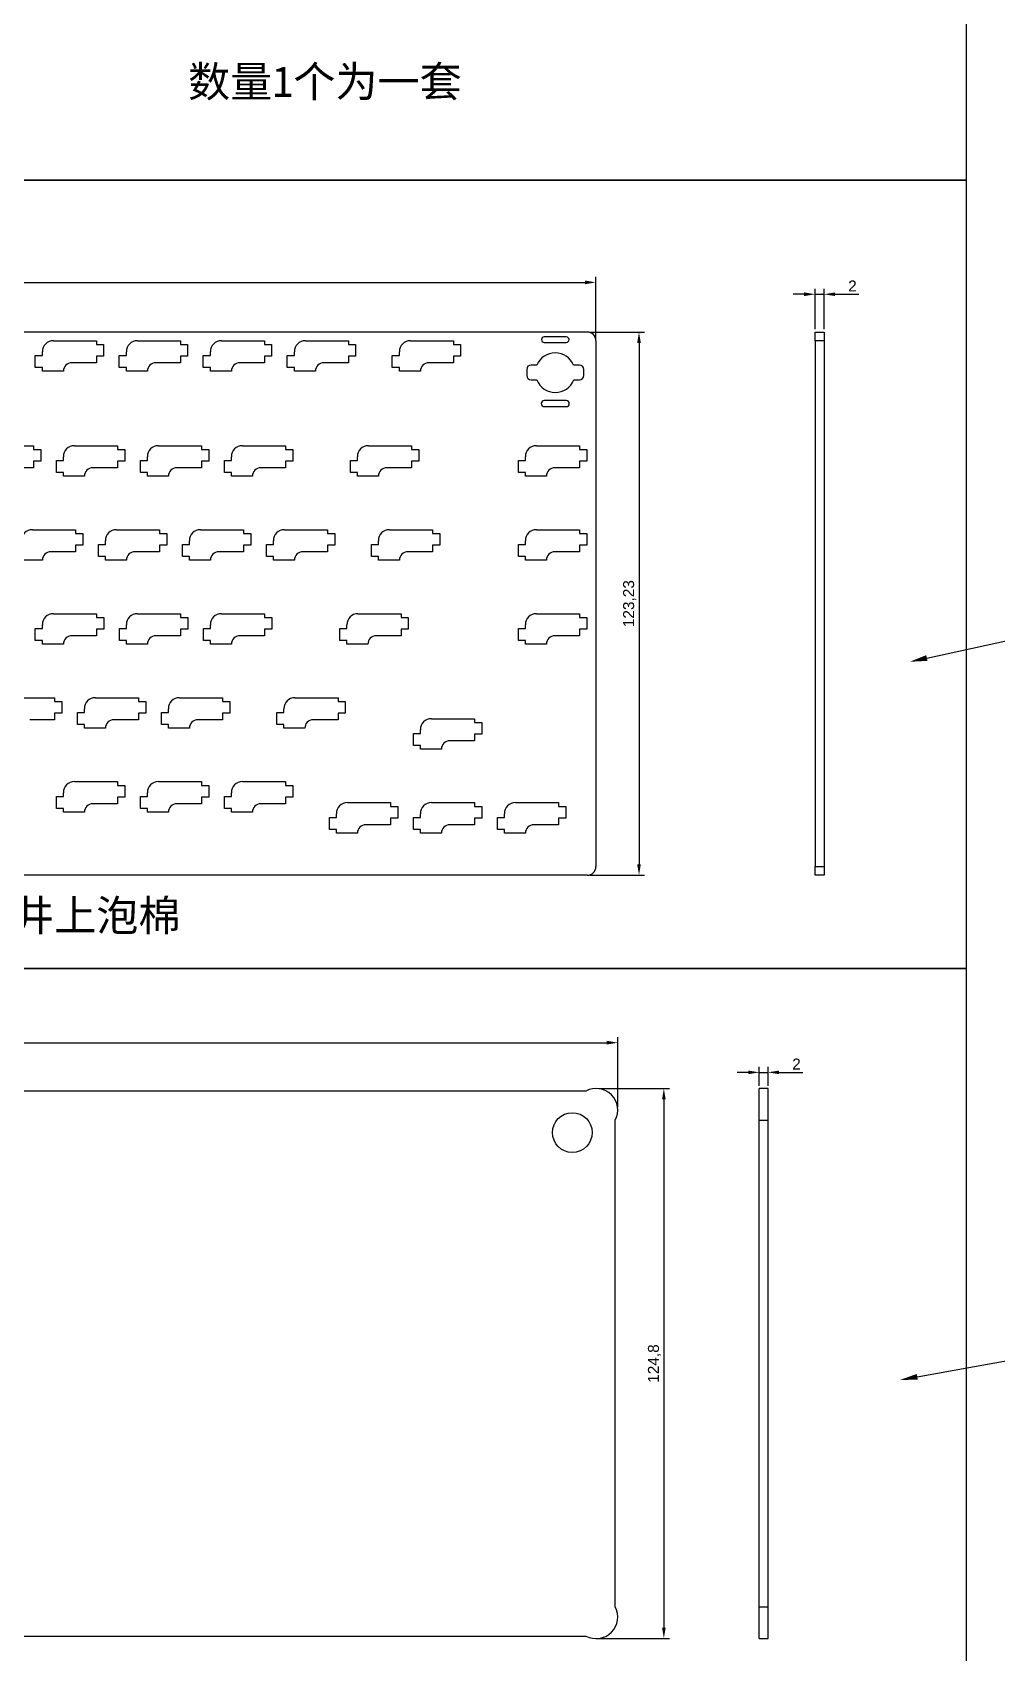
# Model space of a CAD drawing. Header units: millimetres. Extents: x 2210 to 4733, y 577 to 1929.
# Drawn here: x 4228.8 to 4447.4, y 1211.6 to 1579.1 of the extents above; entities that cross this region are included whole.
import ezdxf
from ezdxf import colors
from ezdxf.entities.mleader import LeaderData, LeaderLine
from ezdxf.math import Vec2, Vec3

# ---------------------------------------------------------------- set-up
doc = ezdxf.new("R2010")
doc.units = ezdxf.units.MM
doc.styles.get("Standard").update_dxf_attribs({"font": 'arial.ttf'})
doc.dimstyles.new('ISO-25', dxfattribs={"dimtxt": 2.5, "dimasz": 2.5, "dimexe": 1.25, "dimexo": 0.625, "dimtad": 1, "dimtxsty": 'Standard', "dimcen": 2.5, "dimadec": 0, "dimazin": 0, "dimtfac": 1, "dimtmove": 0, "dimatfit": 3, "dimfxl": 1, "dimarcsym": 0})

# ---------------------------------------------------------------- blocks, each defined once
blk = doc.blocks.new('*D41')
at = {"color": 0, "lineweight": -2, "transparency": 16777216}
for p, q in [((4042.86, 1509.74), (4042.86, 1523.62)), ((4045.36, 1522.37), (4354.08, 1522.37)), ((4356.58, 1509.74), (4356.58, 1523.62))]:
    blk.add_line(p, q, dxfattribs=at)
at = {"color": 0, "transparency": 16777216}
for points in [[(4045.36, 1522.79), (4045.36, 1521.95), (4042.86, 1522.37)], [(4354.08, 1522.79), (4354.08, 1521.95), (4356.58, 1522.37)]]:
    blk.add_solid(points, dxfattribs=at)
at = {"layer": 'Defpoints', "color": 0, "transparency": 16777216}
for p in [(4356.58, 1522.37), (4042.86, 1509.12), (4356.58, 1509.12)]:
    blk.add_point(p, dxfattribs=at)
at = {"color": 0, "transparency": 16777216, "insert": (4199.72, 1524.5), "char_height": 2.5, "attachment_point": 5}
blk.add_mtext('313,73', dxfattribs=at)
blk = doc.blocks.new('*D30')
at = {"color": 0, "lineweight": -2, "transparency": 16777216}
for p, q in [((4355.21, 1511.12), (4367.6, 1511.12)), ((4366.35, 1508.62), (4366.35, 1390.39)), ((4355.21, 1387.89), (4367.6, 1387.89))]:
    blk.add_line(p, q, dxfattribs=at)
at = {"color": 0, "transparency": 16777216}
for points in [[(4365.93, 1508.62), (4366.76, 1508.62), (4366.35, 1511.12)], [(4365.93, 1390.39), (4366.76, 1390.39), (4366.35, 1387.89)]]:
    blk.add_solid(points, dxfattribs=at)
at = {"layer": 'Defpoints', "color": 0, "transparency": 16777216}
for p in [(4354.58, 1511.12), (4354.58, 1387.89), (4366.35, 1387.89)]:
    blk.add_point(p, dxfattribs=at)
at = {"color": 0, "transparency": 16777216, "insert": (4364.22, 1449.5), "char_height": 2.5, "attachment_point": 5, "rotation": 90}
blk.add_mtext('123,23', dxfattribs=at)
blk = doc.blocks.new('*D42')
at = {"color": 0, "lineweight": -2, "transparency": 16777216}
for p, q in [((4403.8, 1519.68), (4401.3, 1519.68)), ((4406.3, 1511.74), (4406.3, 1520.93)), ((4406.3, 1519.68), (4408.3, 1519.68)), ((4408.3, 1511.74), (4408.3, 1520.93)), ((4410.8, 1519.68), (4416.21, 1519.68))]:
    blk.add_line(p, q, dxfattribs=at)
at = {"color": 0, "transparency": 16777216}
for points in [[(4403.8, 1520.1), (4403.8, 1519.27), (4406.3, 1519.68)], [(4410.8, 1520.1), (4410.8, 1519.27), (4408.3, 1519.68)]]:
    blk.add_solid(points, dxfattribs=at)
at = {"layer": 'Defpoints', "color": 0, "transparency": 16777216}
for p in [(4408.3, 1519.68), (4406.3, 1511.12), (4408.3, 1511.12)]:
    blk.add_point(p, dxfattribs=at)
at = {"color": 0, "transparency": 16777216, "insert": (4414.75, 1521.56), "char_height": 2.5, "attachment_point": 5}
blk.add_mtext('2', dxfattribs=at)
blk = doc.blocks.new('*D43')
at = {"color": 0, "lineweight": -2, "transparency": 16777216}
for p, q in [((4391.11, 1343.18), (4388.61, 1343.18)), ((4393.61, 1340.15), (4393.61, 1344.43)), ((4393.61, 1343.18), (4395.61, 1343.18)), ((4395.61, 1340.15), (4395.61, 1344.43)), ((4398.11, 1343.18), (4403.51, 1343.18))]:
    blk.add_line(p, q, dxfattribs=at)
at = {"color": 0, "transparency": 16777216}
for points in [[(4391.11, 1343.59), (4391.11, 1342.76), (4393.61, 1343.18)], [(4398.11, 1343.59), (4398.11, 1342.76), (4395.61, 1343.18)]]:
    blk.add_solid(points, dxfattribs=at)
at = {"layer": 'Defpoints', "color": 0, "transparency": 16777216}
for p in [(4395.61, 1343.18), (4393.61, 1339.52), (4395.61, 1339.52)]:
    blk.add_point(p, dxfattribs=at)
at = {"color": 0, "transparency": 16777216, "insert": (4402.06, 1345.06), "char_height": 2.5, "attachment_point": 5}
blk.add_mtext('2', dxfattribs=at)
blk = doc.blocks.new('*D44')
at = {"color": 0, "lineweight": -2, "transparency": 16777216}
for p, q in [((4045.88, 1333.71), (4045.88, 1351.16)), ((4048.38, 1349.91), (4359.04, 1349.91)), ((4361.54, 1335.25), (4361.54, 1351.16))]:
    blk.add_line(p, q, dxfattribs=at)
at = {"color": 0, "transparency": 16777216}
for points in [[(4048.38, 1350.33), (4048.38, 1349.49), (4045.88, 1349.91)], [(4359.04, 1350.33), (4359.04, 1349.49), (4361.54, 1349.91)]]:
    blk.add_solid(points, dxfattribs=at)
at = {"layer": 'Defpoints', "color": 0, "transparency": 16777216}
for p in [(4361.54, 1349.91), (4361.54, 1334.63), (4045.88, 1333.09)]:
    blk.add_point(p, dxfattribs=at)
at = {"color": 0, "transparency": 16777216, "insert": (4203.71, 1352.04), "char_height": 2.5, "attachment_point": 5}
blk.add_mtext('315,66', dxfattribs=at)
blk = doc.blocks.new('*D31')
at = {"color": 0, "lineweight": -2, "transparency": 16777216}
for p, q in [((4357.27, 1339.52), (4373.23, 1339.52)), ((4371.98, 1337.02), (4371.98, 1217.23)), ((4357.27, 1214.73), (4373.23, 1214.73))]:
    blk.add_line(p, q, dxfattribs=at)
at = {"color": 0, "transparency": 16777216}
for points in [[(4371.57, 1337.02), (4372.4, 1337.02), (4371.98, 1339.52)], [(4371.57, 1217.23), (4372.4, 1217.23), (4371.98, 1214.73)]]:
    blk.add_solid(points, dxfattribs=at)
at = {"layer": 'Defpoints', "color": 0, "transparency": 16777216}
for p in [(4356.64, 1339.52), (4356.64, 1214.73), (4371.98, 1214.73)]:
    blk.add_point(p, dxfattribs=at)
at = {"color": 0, "transparency": 16777216, "insert": (4369.85, 1277.12), "char_height": 2.5, "attachment_point": 5, "rotation": 90}
blk.add_mtext('124,8', dxfattribs=at)

msp = doc.modelspace()

# ---------------------------------------------------------------- linework, layer by layer
at = {"color": 7, "linetype": 'Continuous', "lineweight": 25}
for p, q in [((4354.582, 1511.115), (4044.857, 1511.115)), ((4406.3, 1511.115), (4408.3, 1511.115)), ((4406.3, 1509.115), (4406.3, 1511.115)), ((4408.3, 1511.115), (4408.3, 1509.115)), ((4233.539, 1509.131), (4243.339, 1509.131)), ((4243.339, 1509.131), (4243.339, 1508.296)), ((4243.339, 1508.296), (4244.939, 1508.296)), ((4244.939, 1508.296), (4244.939, 1505.616)), ((4252.589, 1509.131), (4262.389, 1509.131)), ((4262.389, 1509.131), (4262.389, 1508.296)), ((4262.389, 1508.296), (4263.989, 1508.296)), ((4263.989, 1508.296), (4263.989, 1505.616)), ((4271.639, 1509.131), (4281.439, 1509.131)), ((4281.439, 1509.131), (4281.439, 1508.296)), ((4281.439, 1508.296), (4283.039, 1508.296)), ((4283.039, 1508.296), (4283.039, 1505.616)), ((4290.689, 1509.131), (4300.489, 1509.131)), ((4300.489, 1509.131), (4300.489, 1508.296)), ((4300.489, 1508.296), (4302.089, 1508.296)), ((4302.089, 1508.296), (4302.089, 1505.616)), ((4314.499, 1509.131), (4324.299, 1509.131)), ((4324.299, 1509.131), (4324.299, 1508.296)), ((4324.299, 1508.296), (4325.899, 1508.296)), ((4325.899, 1508.296), (4325.899, 1505.616)), ((4349.857, 1510.015), (4344.857, 1510.015)), ((4344.857, 1508.766), (4349.857, 1508.766)), ((4356.582, 1509.115), (4356.582, 1389.89)), ((4408.3, 1509.115), (4406.3, 1509.115)), ((4406.3, 1509.115), (4406.3, 1389.89)), ((4408.3, 1509.115), (4408.3, 1389.89)), ((4229.439, 1505.756), (4231.039, 1505.756)), ((4229.439, 1503.076), (4229.439, 1505.756)), ((4231.039, 1505.756), (4231.039, 1506.631)), ((4243.339, 1504.131), (4237.689, 1504.131)), ((4243.339, 1505.616), (4243.339, 1504.131)), ((4244.939, 1505.616), (4243.339, 1505.616)), ((4248.489, 1505.756), (4250.089, 1505.756)), ((4248.489, 1503.076), (4248.489, 1505.756)), ((4250.089, 1505.756), (4250.089, 1506.631)), ((4262.389, 1504.131), (4256.739, 1504.131)), ((4262.389, 1505.616), (4262.389, 1504.131)), ((4263.989, 1505.616), (4262.389, 1505.616)), ((4267.539, 1505.756), (4269.139, 1505.756)), ((4267.539, 1503.076), (4267.539, 1505.756)), ((4269.139, 1505.756), (4269.139, 1506.631)), ((4281.439, 1504.131), (4275.789, 1504.131)), ((4281.439, 1505.616), (4281.439, 1504.131)), ((4283.039, 1505.616), (4281.439, 1505.616)), ((4286.589, 1505.756), (4288.189, 1505.756)), ((4286.589, 1503.076), (4286.589, 1505.756)), ((4288.189, 1505.756), (4288.189, 1506.631)), ((4300.489, 1504.131), (4294.839, 1504.131)), ((4300.489, 1505.616), (4300.489, 1504.131)), ((4302.089, 1505.616), (4300.489, 1505.616)), ((4310.399, 1505.756), (4311.999, 1505.756)), ((4310.399, 1503.076), (4310.399, 1505.756)), ((4311.999, 1505.756), (4311.999, 1506.631)), ((4324.299, 1504.131), (4318.649, 1504.131)), ((4324.299, 1505.616), (4324.299, 1504.131)), ((4325.899, 1505.616), (4324.299, 1505.616)), ((4231.039, 1503.076), (4229.439, 1503.076)), ((4231.039, 1502.241), (4231.039, 1503.076)), ((4235.799, 1502.241), (4231.039, 1502.241)), ((4250.089, 1503.076), (4248.489, 1503.076)), ((4250.089, 1502.241), (4250.089, 1503.076)), ((4254.849, 1502.241), (4250.089, 1502.241)), ((4269.139, 1503.076), (4267.539, 1503.076)), ((4269.139, 1502.241), (4269.139, 1503.076)), ((4273.899, 1502.241), (4269.139, 1502.241)), ((4288.189, 1503.076), (4286.589, 1503.076)), ((4288.189, 1502.241), (4288.189, 1503.076)), ((4292.949, 1502.241), (4288.189, 1502.241)), ((4311.999, 1503.076), (4310.399, 1503.076)), ((4311.999, 1502.241), (4311.999, 1503.076)), ((4316.759, 1502.241), (4311.999, 1502.241)), ((4349.857, 1495.576), (4344.857, 1495.576)), ((4344.857, 1494.205), (4349.857, 1494.205)), ((4219.259, 1485.318), (4229.059, 1485.318)), ((4229.059, 1485.318), (4229.059, 1484.483)), ((4238.309, 1485.318), (4248.109, 1485.318)), ((4248.109, 1485.318), (4248.109, 1484.483)), ((4257.359, 1485.318), (4267.159, 1485.318)), ((4267.159, 1485.318), (4267.159, 1484.483)), ((4276.409, 1485.318), (4286.209, 1485.318)), ((4286.209, 1485.318), (4286.209, 1484.483)), ((4304.984, 1485.318), (4314.784, 1485.318)), ((4314.784, 1485.318), (4314.784, 1484.483)), ((4343.084, 1485.318), (4352.884, 1485.318)), ((4352.884, 1485.318), (4352.884, 1484.483)), ((4229.059, 1484.483), (4230.659, 1484.483)), ((4229.059, 1481.803), (4229.059, 1480.318)), ((4230.659, 1481.803), (4229.059, 1481.803)), ((4230.659, 1484.483), (4230.659, 1481.803)), ((4234.209, 1481.943), (4235.809, 1481.943)), ((4234.209, 1479.263), (4234.209, 1481.943)), ((4235.809, 1481.943), (4235.809, 1482.818)), ((4248.109, 1484.483), (4249.709, 1484.483)), ((4248.109, 1481.803), (4248.109, 1480.318)), ((4249.709, 1481.803), (4248.109, 1481.803)), ((4249.709, 1484.483), (4249.709, 1481.803)), ((4253.259, 1481.943), (4254.859, 1481.943)), ((4253.259, 1479.263), (4253.259, 1481.943)), ((4254.859, 1481.943), (4254.859, 1482.818)), ((4267.159, 1484.483), (4268.759, 1484.483)), ((4267.159, 1481.803), (4267.159, 1480.318)), ((4268.759, 1481.803), (4267.159, 1481.803)), ((4268.759, 1484.483), (4268.759, 1481.803)), ((4272.309, 1481.943), (4273.909, 1481.943)), ((4272.309, 1479.263), (4272.309, 1481.943)), ((4273.909, 1481.943), (4273.909, 1482.818)), ((4286.209, 1484.483), (4287.809, 1484.483)), ((4286.209, 1481.803), (4286.209, 1480.318)), ((4287.809, 1481.803), (4286.209, 1481.803)), ((4287.809, 1484.483), (4287.809, 1481.803)), ((4300.884, 1481.943), (4302.484, 1481.943)), ((4300.884, 1479.263), (4300.884, 1481.943)), ((4302.484, 1481.943), (4302.484, 1482.818)), ((4314.784, 1484.483), (4316.384, 1484.483)), ((4314.784, 1481.803), (4314.784, 1480.318)), ((4316.384, 1481.803), (4314.784, 1481.803)), ((4316.384, 1484.483), (4316.384, 1481.803)), ((4338.984, 1481.943), (4340.584, 1481.943)), ((4338.984, 1479.263), (4338.984, 1481.943)), ((4340.584, 1481.943), (4340.584, 1482.818)), ((4352.884, 1484.483), (4354.484, 1484.483)), ((4352.884, 1481.803), (4352.884, 1480.318)), ((4354.484, 1481.803), (4352.884, 1481.803)), ((4354.484, 1484.483), (4354.484, 1481.803)), ((4229.059, 1480.318), (4223.409, 1480.318)), ((4235.809, 1479.263), (4234.209, 1479.263)), ((4235.809, 1478.428), (4235.809, 1479.263)), ((4240.569, 1478.428), (4235.809, 1478.428)), ((4248.109, 1480.318), (4242.459, 1480.318)), ((4254.859, 1479.263), (4253.259, 1479.263)), ((4254.859, 1478.428), (4254.859, 1479.263)), ((4259.619, 1478.428), (4254.859, 1478.428)), ((4267.159, 1480.318), (4261.509, 1480.318)), ((4273.909, 1479.263), (4272.309, 1479.263)), ((4273.909, 1478.428), (4273.909, 1479.263)), ((4278.669, 1478.428), (4273.909, 1478.428)), ((4286.209, 1480.318), (4280.559, 1480.318)), ((4302.484, 1479.263), (4300.884, 1479.263)), ((4302.484, 1478.428), (4302.484, 1479.263)), ((4307.244, 1478.428), (4302.484, 1478.428)), ((4314.784, 1480.318), (4309.134, 1480.318)), ((4340.584, 1479.263), (4338.984, 1479.263)), ((4340.584, 1478.428), (4340.584, 1479.263)), ((4345.344, 1478.428), (4340.584, 1478.428)), ((4352.884, 1480.318), (4347.234, 1480.318)), ((4228.784, 1466.268), (4238.584, 1466.268)), ((4238.584, 1466.268), (4238.584, 1465.433)), ((4238.584, 1465.433), (4240.184, 1465.433)), ((4240.184, 1465.433), (4240.184, 1462.753)), ((4243.734, 1462.893), (4245.334, 1462.893)), ((4243.734, 1460.213), (4243.734, 1462.893)), ((4245.334, 1462.893), (4245.334, 1463.768)), ((4247.834, 1466.268), (4257.634, 1466.268)), ((4257.634, 1466.268), (4257.634, 1465.433)), ((4257.634, 1465.433), (4259.234, 1465.433)), ((4259.234, 1465.433), (4259.234, 1462.753)), ((4262.784, 1462.893), (4264.384, 1462.893)), ((4262.784, 1460.213), (4262.784, 1462.893)), ((4264.384, 1462.893), (4264.384, 1463.768)), ((4266.884, 1466.268), (4276.684, 1466.268)), ((4276.684, 1466.268), (4276.684, 1465.433)), ((4276.684, 1465.433), (4278.284, 1465.433)), ((4278.284, 1465.433), (4278.284, 1462.753)), ((4281.834, 1462.893), (4283.434, 1462.893)), ((4281.834, 1460.213), (4281.834, 1462.893)), ((4283.434, 1462.893), (4283.434, 1463.768)), ((4285.934, 1466.268), (4295.734, 1466.268)), ((4295.734, 1466.268), (4295.734, 1465.433)), ((4295.734, 1465.433), (4297.334, 1465.433)), ((4297.334, 1465.433), (4297.334, 1462.753)), ((4305.646, 1462.893), (4307.246, 1462.893)), ((4305.646, 1460.213), (4305.646, 1462.893)), ((4307.246, 1462.893), (4307.246, 1463.768)), ((4309.746, 1466.268), (4319.546, 1466.268)), ((4319.546, 1466.268), (4319.546, 1465.433)), ((4319.546, 1465.433), (4321.146, 1465.433)), ((4321.146, 1465.433), (4321.146, 1462.753)), ((4338.984, 1462.893), (4340.584, 1462.893)), ((4338.984, 1460.213), (4338.984, 1462.893)), ((4340.584, 1462.893), (4340.584, 1463.768)), ((4343.084, 1466.268), (4352.884, 1466.268)), ((4352.884, 1466.268), (4352.884, 1465.433)), ((4352.884, 1465.433), (4354.484, 1465.433)), ((4354.484, 1465.433), (4354.484, 1462.753)), ((4231.044, 1459.378), (4226.284, 1459.378)), ((4238.584, 1461.268), (4232.934, 1461.268)), ((4238.584, 1462.753), (4238.584, 1461.268)), ((4240.184, 1462.753), (4238.584, 1462.753)), ((4245.334, 1460.213), (4243.734, 1460.213)), ((4245.334, 1459.378), (4245.334, 1460.213)), ((4250.094, 1459.378), (4245.334, 1459.378)), ((4257.634, 1461.268), (4251.984, 1461.268)), ((4257.634, 1462.753), (4257.634, 1461.268)), ((4259.234, 1462.753), (4257.634, 1462.753)), ((4264.384, 1460.213), (4262.784, 1460.213)), ((4264.384, 1459.378), (4264.384, 1460.213)), ((4269.144, 1459.378), (4264.384, 1459.378)), ((4276.684, 1461.268), (4271.034, 1461.268)), ((4276.684, 1462.753), (4276.684, 1461.268)), ((4278.284, 1462.753), (4276.684, 1462.753)), ((4283.434, 1460.213), (4281.834, 1460.213)), ((4283.434, 1459.378), (4283.434, 1460.213)), ((4288.194, 1459.378), (4283.434, 1459.378)), ((4295.734, 1461.268), (4290.084, 1461.268)), ((4295.734, 1462.753), (4295.734, 1461.268)), ((4297.334, 1462.753), (4295.734, 1462.753)), ((4307.246, 1460.213), (4305.646, 1460.213)), ((4307.246, 1459.378), (4307.246, 1460.213)), ((4312.007, 1459.378), (4307.246, 1459.378)), ((4319.546, 1461.268), (4313.897, 1461.268)), ((4319.546, 1462.753), (4319.546, 1461.268)), ((4321.146, 1462.753), (4319.546, 1462.753)), ((4340.584, 1460.213), (4338.984, 1460.213)), ((4340.584, 1459.378), (4340.584, 1460.213)), ((4345.344, 1459.378), (4340.584, 1459.378)), ((4352.884, 1461.268), (4347.234, 1461.268)), ((4352.884, 1462.753), (4352.884, 1461.268)), ((4354.484, 1462.753), (4352.884, 1462.753)), ((4231.046, 1443.843), (4231.046, 1444.718)), ((4233.546, 1447.218), (4243.346, 1447.218)), ((4243.346, 1447.218), (4243.346, 1446.383)), ((4243.346, 1446.383), (4244.946, 1446.383)), ((4244.946, 1446.383), (4244.946, 1443.703)), ((4250.096, 1443.843), (4250.096, 1444.718)), ((4252.596, 1447.218), (4262.396, 1447.218)), ((4262.396, 1447.218), (4262.396, 1446.383)), ((4262.396, 1446.383), (4263.996, 1446.383)), ((4263.996, 1446.383), (4263.996, 1443.703)), ((4269.146, 1443.843), (4269.146, 1444.718)), ((4271.646, 1447.218), (4281.446, 1447.218)), ((4281.446, 1447.218), (4281.446, 1446.383)), ((4281.446, 1446.383), (4283.046, 1446.383)), ((4283.046, 1446.383), (4283.046, 1443.703)), ((4300.103, 1443.843), (4300.103, 1444.718)), ((4302.603, 1447.218), (4312.403, 1447.218)), ((4312.403, 1447.218), (4312.403, 1446.383)), ((4312.403, 1446.383), (4314.003, 1446.383)), ((4314.003, 1446.383), (4314.003, 1443.703)), ((4340.584, 1443.843), (4340.584, 1444.718)), ((4343.084, 1447.218), (4352.884, 1447.218)), ((4352.884, 1447.218), (4352.884, 1446.383)), ((4352.884, 1446.383), (4354.484, 1446.383)), ((4354.484, 1446.383), (4354.484, 1443.703)), ((4229.446, 1443.843), (4231.046, 1443.843)), ((4229.446, 1441.163), (4229.446, 1443.843)), ((4231.046, 1441.163), (4229.446, 1441.163)), ((4231.046, 1440.328), (4231.046, 1441.163)), ((4243.346, 1442.218), (4237.697, 1442.218)), ((4243.346, 1443.703), (4243.346, 1442.218)), ((4244.946, 1443.703), (4243.346, 1443.703)), ((4248.496, 1443.843), (4250.096, 1443.843)), ((4248.496, 1441.163), (4248.496, 1443.843)), ((4250.096, 1441.163), (4248.496, 1441.163)), ((4250.096, 1440.328), (4250.096, 1441.163)), ((4262.396, 1442.218), (4256.747, 1442.218)), ((4262.396, 1443.703), (4262.396, 1442.218)), ((4263.996, 1443.703), (4262.396, 1443.703)), ((4267.546, 1443.843), (4269.146, 1443.843)), ((4267.546, 1441.163), (4267.546, 1443.843)), ((4269.146, 1441.163), (4267.546, 1441.163)), ((4269.146, 1440.328), (4269.146, 1441.163)), ((4281.446, 1442.218), (4275.797, 1442.218)), ((4281.446, 1443.703), (4281.446, 1442.218)), ((4283.046, 1443.703), (4281.446, 1443.703)), ((4298.503, 1443.843), (4300.103, 1443.843)), ((4298.503, 1441.163), (4298.503, 1443.843)), ((4300.103, 1441.163), (4298.503, 1441.163)), ((4300.103, 1440.328), (4300.103, 1441.163)), ((4312.403, 1442.218), (4306.753, 1442.218)), ((4312.403, 1443.703), (4312.403, 1442.218)), ((4314.003, 1443.703), (4312.403, 1443.703)), ((4338.984, 1443.843), (4340.584, 1443.843)), ((4338.984, 1441.163), (4338.984, 1443.843)), ((4340.584, 1441.163), (4338.984, 1441.163)), ((4340.584, 1440.328), (4340.584, 1441.163)), ((4352.884, 1442.218), (4347.234, 1442.218)), ((4352.884, 1443.703), (4352.884, 1442.218)), ((4354.484, 1443.703), (4352.884, 1443.703)), ((4235.807, 1440.328), (4231.046, 1440.328)), ((4254.857, 1440.328), (4250.096, 1440.328)), ((4273.907, 1440.328), (4269.146, 1440.328)), ((4304.863, 1440.328), (4300.103, 1440.328)), ((4345.344, 1440.328), (4340.584, 1440.328)), ((4224.021, 1428.168), (4233.821, 1428.168)), ((4233.821, 1428.168), (4233.821, 1427.333)), ((4233.821, 1427.333), (4235.421, 1427.333)), ((4235.421, 1427.333), (4235.421, 1424.653)), ((4243.071, 1428.168), (4252.871, 1428.168)), ((4252.871, 1428.168), (4252.871, 1427.333)), ((4252.871, 1427.333), (4254.471, 1427.333)), ((4254.471, 1427.333), (4254.471, 1424.653)), ((4262.121, 1428.168), (4271.921, 1428.168)), ((4271.921, 1428.168), (4271.921, 1427.333)), ((4271.921, 1427.333), (4273.521, 1427.333)), ((4273.521, 1427.333), (4273.521, 1424.653)), ((4288.315, 1428.168), (4298.115, 1428.168)), ((4298.115, 1428.168), (4298.115, 1427.333)), ((4298.115, 1427.333), (4299.715, 1427.333)), ((4299.715, 1427.333), (4299.715, 1424.653)), ((4233.821, 1423.168), (4228.172, 1423.168)), ((4233.821, 1424.653), (4233.821, 1423.168)), ((4235.421, 1424.653), (4233.821, 1424.653)), ((4238.971, 1424.793), (4240.571, 1424.793)), ((4238.971, 1422.113), (4238.971, 1424.793)), ((4240.571, 1424.793), (4240.571, 1425.668)), ((4252.871, 1423.168), (4247.222, 1423.168)), ((4252.871, 1424.653), (4252.871, 1423.168)), ((4254.471, 1424.653), (4252.871, 1424.653)), ((4258.021, 1424.793), (4259.621, 1424.793)), ((4258.021, 1422.113), (4258.021, 1424.793)), ((4259.621, 1424.793), (4259.621, 1425.668)), ((4271.921, 1423.168), (4266.272, 1423.168)), ((4271.921, 1424.653), (4271.921, 1423.168)), ((4273.521, 1424.653), (4271.921, 1424.653)), ((4284.215, 1424.793), (4285.815, 1424.793)), ((4284.215, 1422.113), (4284.215, 1424.793)), ((4285.815, 1424.793), (4285.815, 1425.668)), ((4298.115, 1423.168), (4292.466, 1423.168)), ((4298.115, 1424.653), (4298.115, 1423.168)), ((4299.715, 1424.653), (4298.115, 1424.653)), ((4319.271, 1423.406), (4329.071, 1423.406)), ((4329.071, 1423.406), (4329.071, 1422.571)), ((4329.071, 1422.571), (4330.671, 1422.571)), ((4330.671, 1422.571), (4330.671, 1419.891)), ((4240.571, 1422.113), (4238.971, 1422.113)), ((4240.571, 1421.278), (4240.571, 1422.113)), ((4245.332, 1421.278), (4240.571, 1421.278)), ((4259.621, 1422.113), (4258.021, 1422.113)), ((4259.621, 1421.278), (4259.621, 1422.113)), ((4264.382, 1421.278), (4259.621, 1421.278)), ((4285.815, 1422.113), (4284.215, 1422.113)), ((4285.815, 1421.278), (4285.815, 1422.113)), ((4290.576, 1421.278), (4285.815, 1421.278)), ((4315.171, 1420.031), (4316.771, 1420.031)), ((4315.171, 1417.351), (4315.171, 1420.031)), ((4316.771, 1420.031), (4316.771, 1420.906)), ((4329.071, 1419.891), (4329.071, 1418.406)), ((4330.671, 1419.891), (4329.071, 1419.891)), ((4316.771, 1417.351), (4315.171, 1417.351)), ((4316.771, 1416.516), (4316.771, 1417.351)), ((4321.532, 1416.516), (4316.771, 1416.516)), ((4329.071, 1418.406), (4323.422, 1418.406)), ((4238.309, 1409.118), (4248.109, 1409.118)), ((4248.109, 1409.118), (4248.109, 1408.283)), ((4248.109, 1408.283), (4249.709, 1408.283)), ((4249.709, 1408.283), (4249.709, 1405.603)), ((4257.359, 1409.118), (4267.159, 1409.118)), ((4267.159, 1409.118), (4267.159, 1408.283)), ((4267.159, 1408.283), (4268.759, 1408.283)), ((4268.759, 1408.283), (4268.759, 1405.603)), ((4276.409, 1409.118), (4286.209, 1409.118)), ((4286.209, 1409.118), (4286.209, 1408.283)), ((4286.209, 1408.283), (4287.809, 1408.283)), ((4287.809, 1408.283), (4287.809, 1405.603)), ((4234.209, 1405.743), (4235.809, 1405.743)), ((4234.209, 1403.063), (4234.209, 1405.743)), ((4235.809, 1405.743), (4235.809, 1406.618)), ((4248.109, 1404.118), (4242.459, 1404.118)), ((4248.109, 1405.603), (4248.109, 1404.118)), ((4249.709, 1405.603), (4248.109, 1405.603)), ((4253.259, 1405.743), (4254.859, 1405.743)), ((4253.259, 1403.063), (4253.259, 1405.743)), ((4254.859, 1405.743), (4254.859, 1406.618)), ((4267.159, 1404.118), (4261.509, 1404.118)), ((4267.159, 1405.603), (4267.159, 1404.118)), ((4268.759, 1405.603), (4267.159, 1405.603)), ((4272.309, 1405.743), (4273.909, 1405.743)), ((4272.309, 1403.063), (4272.309, 1405.743)), ((4273.909, 1405.743), (4273.909, 1406.618)), ((4286.209, 1404.118), (4280.559, 1404.118)), ((4286.209, 1405.603), (4286.209, 1404.118)), ((4287.809, 1405.603), (4286.209, 1405.603)), ((4300.221, 1404.356), (4310.021, 1404.356)), ((4310.021, 1404.356), (4310.021, 1403.521)), ((4319.271, 1404.356), (4329.071, 1404.356)), ((4329.071, 1404.356), (4329.071, 1403.521)), ((4338.321, 1404.356), (4348.121, 1404.356)), ((4348.121, 1404.356), (4348.121, 1403.521)), ((4235.809, 1403.063), (4234.209, 1403.063)), ((4235.809, 1402.228), (4235.809, 1403.063)), ((4240.569, 1402.228), (4235.809, 1402.228)), ((4254.859, 1403.063), (4253.259, 1403.063)), ((4254.859, 1402.228), (4254.859, 1403.063)), ((4259.619, 1402.228), (4254.859, 1402.228)), ((4273.909, 1403.063), (4272.309, 1403.063)), ((4273.909, 1402.228), (4273.909, 1403.063)), ((4278.669, 1402.228), (4273.909, 1402.228)), ((4296.121, 1400.981), (4297.721, 1400.981)), ((4296.121, 1398.301), (4296.121, 1400.981)), ((4297.721, 1400.981), (4297.721, 1401.856)), ((4310.021, 1403.521), (4311.621, 1403.521)), ((4310.021, 1400.841), (4310.021, 1399.356)), ((4311.621, 1400.841), (4310.021, 1400.841)), ((4311.621, 1403.521), (4311.621, 1400.841)), ((4315.171, 1400.981), (4316.771, 1400.981)), ((4315.171, 1398.301), (4315.171, 1400.981)), ((4316.771, 1400.981), (4316.771, 1401.856)), ((4329.071, 1403.521), (4330.671, 1403.521)), ((4329.071, 1400.841), (4329.071, 1399.356)), ((4330.671, 1400.841), (4329.071, 1400.841)), ((4330.671, 1403.521), (4330.671, 1400.841)), ((4334.221, 1400.981), (4335.821, 1400.981)), ((4334.221, 1398.301), (4334.221, 1400.981)), ((4335.821, 1400.981), (4335.821, 1401.856)), ((4348.121, 1403.521), (4349.721, 1403.521)), ((4348.121, 1400.841), (4348.121, 1399.356)), ((4349.721, 1400.841), (4348.121, 1400.841)), ((4349.721, 1403.521), (4349.721, 1400.841)), ((4297.721, 1398.301), (4296.121, 1398.301)), ((4297.721, 1397.466), (4297.721, 1398.301)), ((4302.482, 1397.466), (4297.721, 1397.466)), ((4310.021, 1399.356), (4304.372, 1399.356)), ((4316.771, 1398.301), (4315.171, 1398.301)), ((4316.771, 1397.466), (4316.771, 1398.301)), ((4321.532, 1397.466), (4316.771, 1397.466)), ((4329.071, 1399.356), (4323.422, 1399.356)), ((4335.821, 1398.301), (4334.221, 1398.301)), ((4335.821, 1397.466), (4335.821, 1398.301)), ((4340.582, 1397.466), (4335.821, 1397.466)), ((4348.121, 1399.356), (4342.472, 1399.356)), ((4406.3, 1389.89), (4408.3, 1389.89)), ((4406.3, 1387.89), (4406.3, 1389.89)), ((4408.3, 1389.89), (4408.3, 1387.89)), ((4354.582, 1387.89), (4044.857, 1387.89)), ((4408.3, 1387.89), (4406.3, 1387.89)), ((4354.318, 1338.937), (4052.858, 1338.937)), ((4395.607, 1339.523), (4393.607, 1339.523)), ((4393.607, 1332.3), (4393.607, 1339.523)), ((4395.607, 1214.727), (4395.607, 1339.523)), ((4360.955, 1221.95), (4360.955, 1332.3)), ((4393.607, 1332.3), (4395.607, 1332.3)), ((4393.607, 1221.95), (4393.607, 1332.3)), ((4393.607, 1221.95), (4395.607, 1221.95)), ((4393.607, 1214.727), (4393.607, 1221.95)), ((4052.858, 1215.312), (4354.318, 1215.312)), ((4393.607, 1214.727), (4395.607, 1214.727))]:
    msp.add_line(p, q, dxfattribs=at)
at = {"color": 0, "linetype": 'Continuous', "lineweight": 25}
for p, q in [((4343.204, 1503.623), (4341.857, 1503.623)), ((4352.857, 1503.623), (4351.51, 1503.623)), ((4340.875, 1502.641), (4340.875, 1501.24)), ((4341.857, 1500.259), (4343.163, 1500.259)), ((4351.551, 1500.259), (4352.857, 1500.259)), ((4353.839, 1501.24), (4353.839, 1502.641))]:
    msp.add_line(p, q, dxfattribs=at)
at = {"color": 1}
msp.add_lwpolyline([(4440.561, 1737.063), (4440.561, 1545.555), (4017.634, 1545.555), (4017.634, 1737.063)], dxfattribs=at)
for points in [[(4017.634, 1545.555), (4440.561, 1545.555), (4440.561, 1366.706), (4017.634, 1366.706)], [(4017.634, 1366.706), (4440.561, 1366.706), (4440.561, 1065.965), (4017.634, 1065.965)]]:
    msp.add_lwpolyline(points, close=True, dxfattribs=at)
at = {"linetype": 'Continuous', "lineweight": 25}
msp.add_circle((4351.225, 1329.512), 4.5, dxfattribs=at)
at = {"color": 7, "linetype": 'Continuous', "lineweight": 25}
for centre, radius, start, end in [((4354.582, 1509.115), 2, 0, 90), ((4233.539, 1506.631), 2.5, 90, 180), ((4252.589, 1506.631), 2.5, 90, 180), ((4271.639, 1506.631), 2.5, 90, 180), ((4290.689, 1506.631), 2.5, 90, 180), ((4314.499, 1506.631), 2.5, 90, 180), ((4344.857, 1509.39), 0.625, 90, 270), ((4349.857, 1509.39), 0.625, 270, 90), ((4237.689, 1502.241), 1.89, 90, 180), ((4256.739, 1502.241), 1.89, 90, 180), ((4275.789, 1502.241), 1.89, 90, 180), ((4294.839, 1502.241), 1.89, 90, 180), ((4318.649, 1502.241), 1.89, 90, 180), ((4344.857, 1494.89), 0.686, 90, 270), ((4349.857, 1494.89), 0.686, 270, 90), ((4238.309, 1482.818), 2.5, 90, 180), ((4257.359, 1482.818), 2.5, 90, 180), ((4276.409, 1482.818), 2.5, 90, 180), ((4304.984, 1482.818), 2.5, 90, 180), ((4343.084, 1482.818), 2.5, 90, 180), ((4242.459, 1478.428), 1.89, 90, 180), ((4261.509, 1478.428), 1.89, 90, 180), ((4280.559, 1478.428), 1.89, 90, 180), ((4309.134, 1478.428), 1.89, 90, 180), ((4347.234, 1478.428), 1.89, 90, 180), ((4228.784, 1463.768), 2.5, 90, 180), ((4247.834, 1463.768), 2.5, 90, 180), ((4266.884, 1463.768), 2.5, 90, 180), ((4285.934, 1463.768), 2.5, 90, 180), ((4309.746, 1463.768), 2.5, 90, 180), ((4343.084, 1463.768), 2.5, 90, 180), ((4232.934, 1459.378), 1.89, 90, 180), ((4251.984, 1459.378), 1.89, 90, 180), ((4271.034, 1459.378), 1.89, 90, 180), ((4290.084, 1459.378), 1.89, 90, 180), ((4313.897, 1459.378), 1.89, 90, 180), ((4347.234, 1459.378), 1.89, 90, 180), ((4233.546, 1444.718), 2.5, 90, 180), ((4252.596, 1444.718), 2.5, 90, 180), ((4271.646, 1444.718), 2.5, 90, 180), ((4302.603, 1444.718), 2.5, 90, 180), ((4343.084, 1444.718), 2.5, 90, 180), ((4237.697, 1440.328), 1.89, 90, 180), ((4256.747, 1440.328), 1.89, 90, 180), ((4275.797, 1440.328), 1.89, 90, 180), ((4306.753, 1440.328), 1.89, 90, 180), ((4347.234, 1440.328), 1.89, 90, 180), ((4243.071, 1425.668), 2.5, 90, 180), ((4262.121, 1425.668), 2.5, 90, 180), ((4288.315, 1425.668), 2.5, 90, 180), ((4247.222, 1421.278), 1.89, 90, 180), ((4266.272, 1421.278), 1.89, 90, 180), ((4292.466, 1421.278), 1.89, 90, 180), ((4319.271, 1420.906), 2.5, 90, 180), ((4323.422, 1416.516), 1.89, 90, 180), ((4238.309, 1406.618), 2.5, 90, 180), ((4257.359, 1406.618), 2.5, 90, 180), ((4276.409, 1406.618), 2.5, 90, 180), ((4242.459, 1402.228), 1.89, 90, 180), ((4261.509, 1402.228), 1.89, 90, 180), ((4280.559, 1402.228), 1.89, 90, 180), ((4300.221, 1401.856), 2.5, 90, 180), ((4319.271, 1401.856), 2.5, 90, 180), ((4338.321, 1401.856), 2.5, 90, 180), ((4304.372, 1397.466), 1.89, 90, 180), ((4323.422, 1397.466), 1.89, 90, 180), ((4342.472, 1397.466), 1.89, 90, 180), ((4354.582, 1389.89), 2, 270, 0), ((4356.641, 1334.623), 4.9, 331.69691, 118.30309), ((4356.641, 1219.627), 4.9, 241.69691, 28.30309)]:
    msp.add_arc(centre, radius, start, end, dxfattribs=at)
at = {"color": 0, "linetype": 'Continuous', "lineweight": 25}
for centre, radius, start, end in [((4341.857, 1502.641), 0.982, 90, 180), ((4347.357, 1501.89), 4.5, 22.64595, 157.35405), ((4352.857, 1502.641), 0.982, 0, 90), ((4341.857, 1501.24), 0.982, 180, 270), ((4347.357, 1501.89), 4.5, 201.26282, 338.73718), ((4352.857, 1501.24), 0.982, 270, 0)]:
    msp.add_arc(centre, radius, start, end, dxfattribs=at)

# ---------------------------------------------------------------- texts
at = {"color": 1, "char_height": 7, "attachment_point": 1}
for s, insert in [('{\\fSimSun|b0|i0|c134|p2;数量1个为一套}', (4264.087, 1571.432)), ('{\\fSimSun|b0|i0|c134|p2;材料：日本井上泡棉}', (4176.441, 1382.267))]:
    msp.add_mtext_dynamic_manual_height_columns(s, width=97.44079, gutter_width=12.5, heights=[0], dxfattribs=dict(at, insert=insert))

# ---------------------------------------------------------------- dimensions: what is measured, and where the dimension line sits
at = {"color": 5}
for base, p1, p2, picture, middle in [((4356.582101723, 1522.370996766), (4042.857101723, 1509.11546637), (4356.582101723, 1509.11546637), '*D41', (4199.719601723, 1524.498384215)), ((4408.3, 1519.682), (4406.3, 1511.115), (4408.3, 1511.115), '*D42', (4414.753, 1521.562)), ((4361.541, 1349.908), (4045.881, 1333.09), (4361.541, 1334.627), '*D44', (4203.711, 1352.036)), ((4395.607, 1343.175), (4393.607, 1339.523), (4395.607, 1339.523), '*D43', (4402.06, 1345.055))]:
    dim = msp.add_linear_dim(base=base, p1=p1, p2=p2, dimstyle='ISO-25', dxfattribs=at)
    dim.commit()
    dim.dimension.update_dxf_attribs({"geometry": picture, "text_midpoint": middle})
for base, p1, p2, picture, middle in [((4366.345677469, 1387.89046637), (4354.582101723, 1511.11546637), (4354.582101723, 1387.89046637), '*D30', (4364.21829002, 1449.50296637)), ((4371.982, 1214.727), (4356.641, 1339.523), (4356.641, 1214.727), '*D31', (4369.855, 1277.125))]:
    dim = msp.add_linear_dim(base=base, p1=p1, p2=p2, angle=90, dimstyle='ISO-25', dxfattribs=at)
    dim.commit()
    dim.dimension.update_dxf_attribs({"geometry": picture, "text_midpoint": middle})

# ---------------------------------------------------------------- leaders
ml = msp.add_multileader_mtext('Standard')
ml.set_content('', color=256)
ml.set_leader_properties()
ml.build(insert=Vec2(0, 0))
ctx = ml.context
ctx.base_point, ctx.plane_origin = Vec3(4519.842, 1454.596), Vec3(4427.716, 1436.313)
notes = []
notes.append((ctx, [(0, (1, 1, 0), (4511.842, 1454.596), (1, 0), 8, [(0, [(4427.716, 1436.313)], 0, [])])]))
ctx.mtext.insert, ctx.mtext.flow_direction = Vec3(4521.842, 1456.596), 5
ml = msp.add_multileader_mtext('Standard')
ml.set_content('', color=256)
ml.set_leader_properties()
ml.build(insert=Vec2(0, 0))
ctx = ml.context
ctx.base_point, ctx.plane_origin = Vec3(4538.615, 1292.411), Vec3(4425.518, 1273.397)
notes.append((ctx, [(0, (1, 1, 0), (4530.615, 1292.411), (1, 0), 8, [(0, [(4425.518, 1273.397)], 0, [])])]))
ctx.mtext.insert, ctx.mtext.flow_direction = Vec3(4540.615, 1294.411), 5
for ctx, leaders in notes:
    for number, flags, end, landing, length, lines in leaders:
        leader = LeaderData()
        leader.index, (leader.has_last_leader_line, leader.has_dogleg_vector, leader.attachment_direction) = number, flags
        leader.last_leader_point, leader.dogleg_vector, leader.dogleg_length = Vec3(end), Vec3(landing), length
        for number, points, colour, breaks in lines:
            line = LeaderLine()
            line.index, line.vertices, line.color, line.breaks = number, Vec3.list(points), colors.encode_raw_color(colour), breaks
            leader.lines.append(line)
        ctx.leaders.append(leader)

doc.saveas('drawing.dxf')
